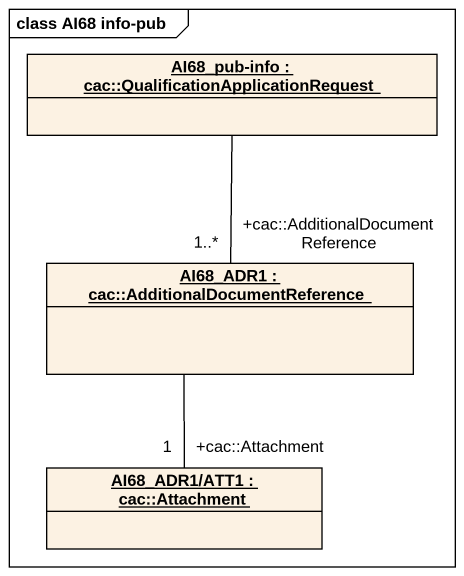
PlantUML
@startuml
mainframe class AI68 info-pub
hide circle
hide empty members
object "AI68_pub-info : cac::QualificationApplicationRequest" as AI68_pub_info
object "AI68_ADR1 : cac::AdditionalDocumentReference" as AI68_ADR1
object "AI68_ADR1/ATT1 : cac::Attachment" as AI68_ADR1_ATT1
AI68_pub_info -- "+cac::AdditionalDocumentReference\n1..*" AI68_ADR1
AI68_ADR1 -- "+cac::Attachment\n1" AI68_ADR1_ATT1
@enduml
